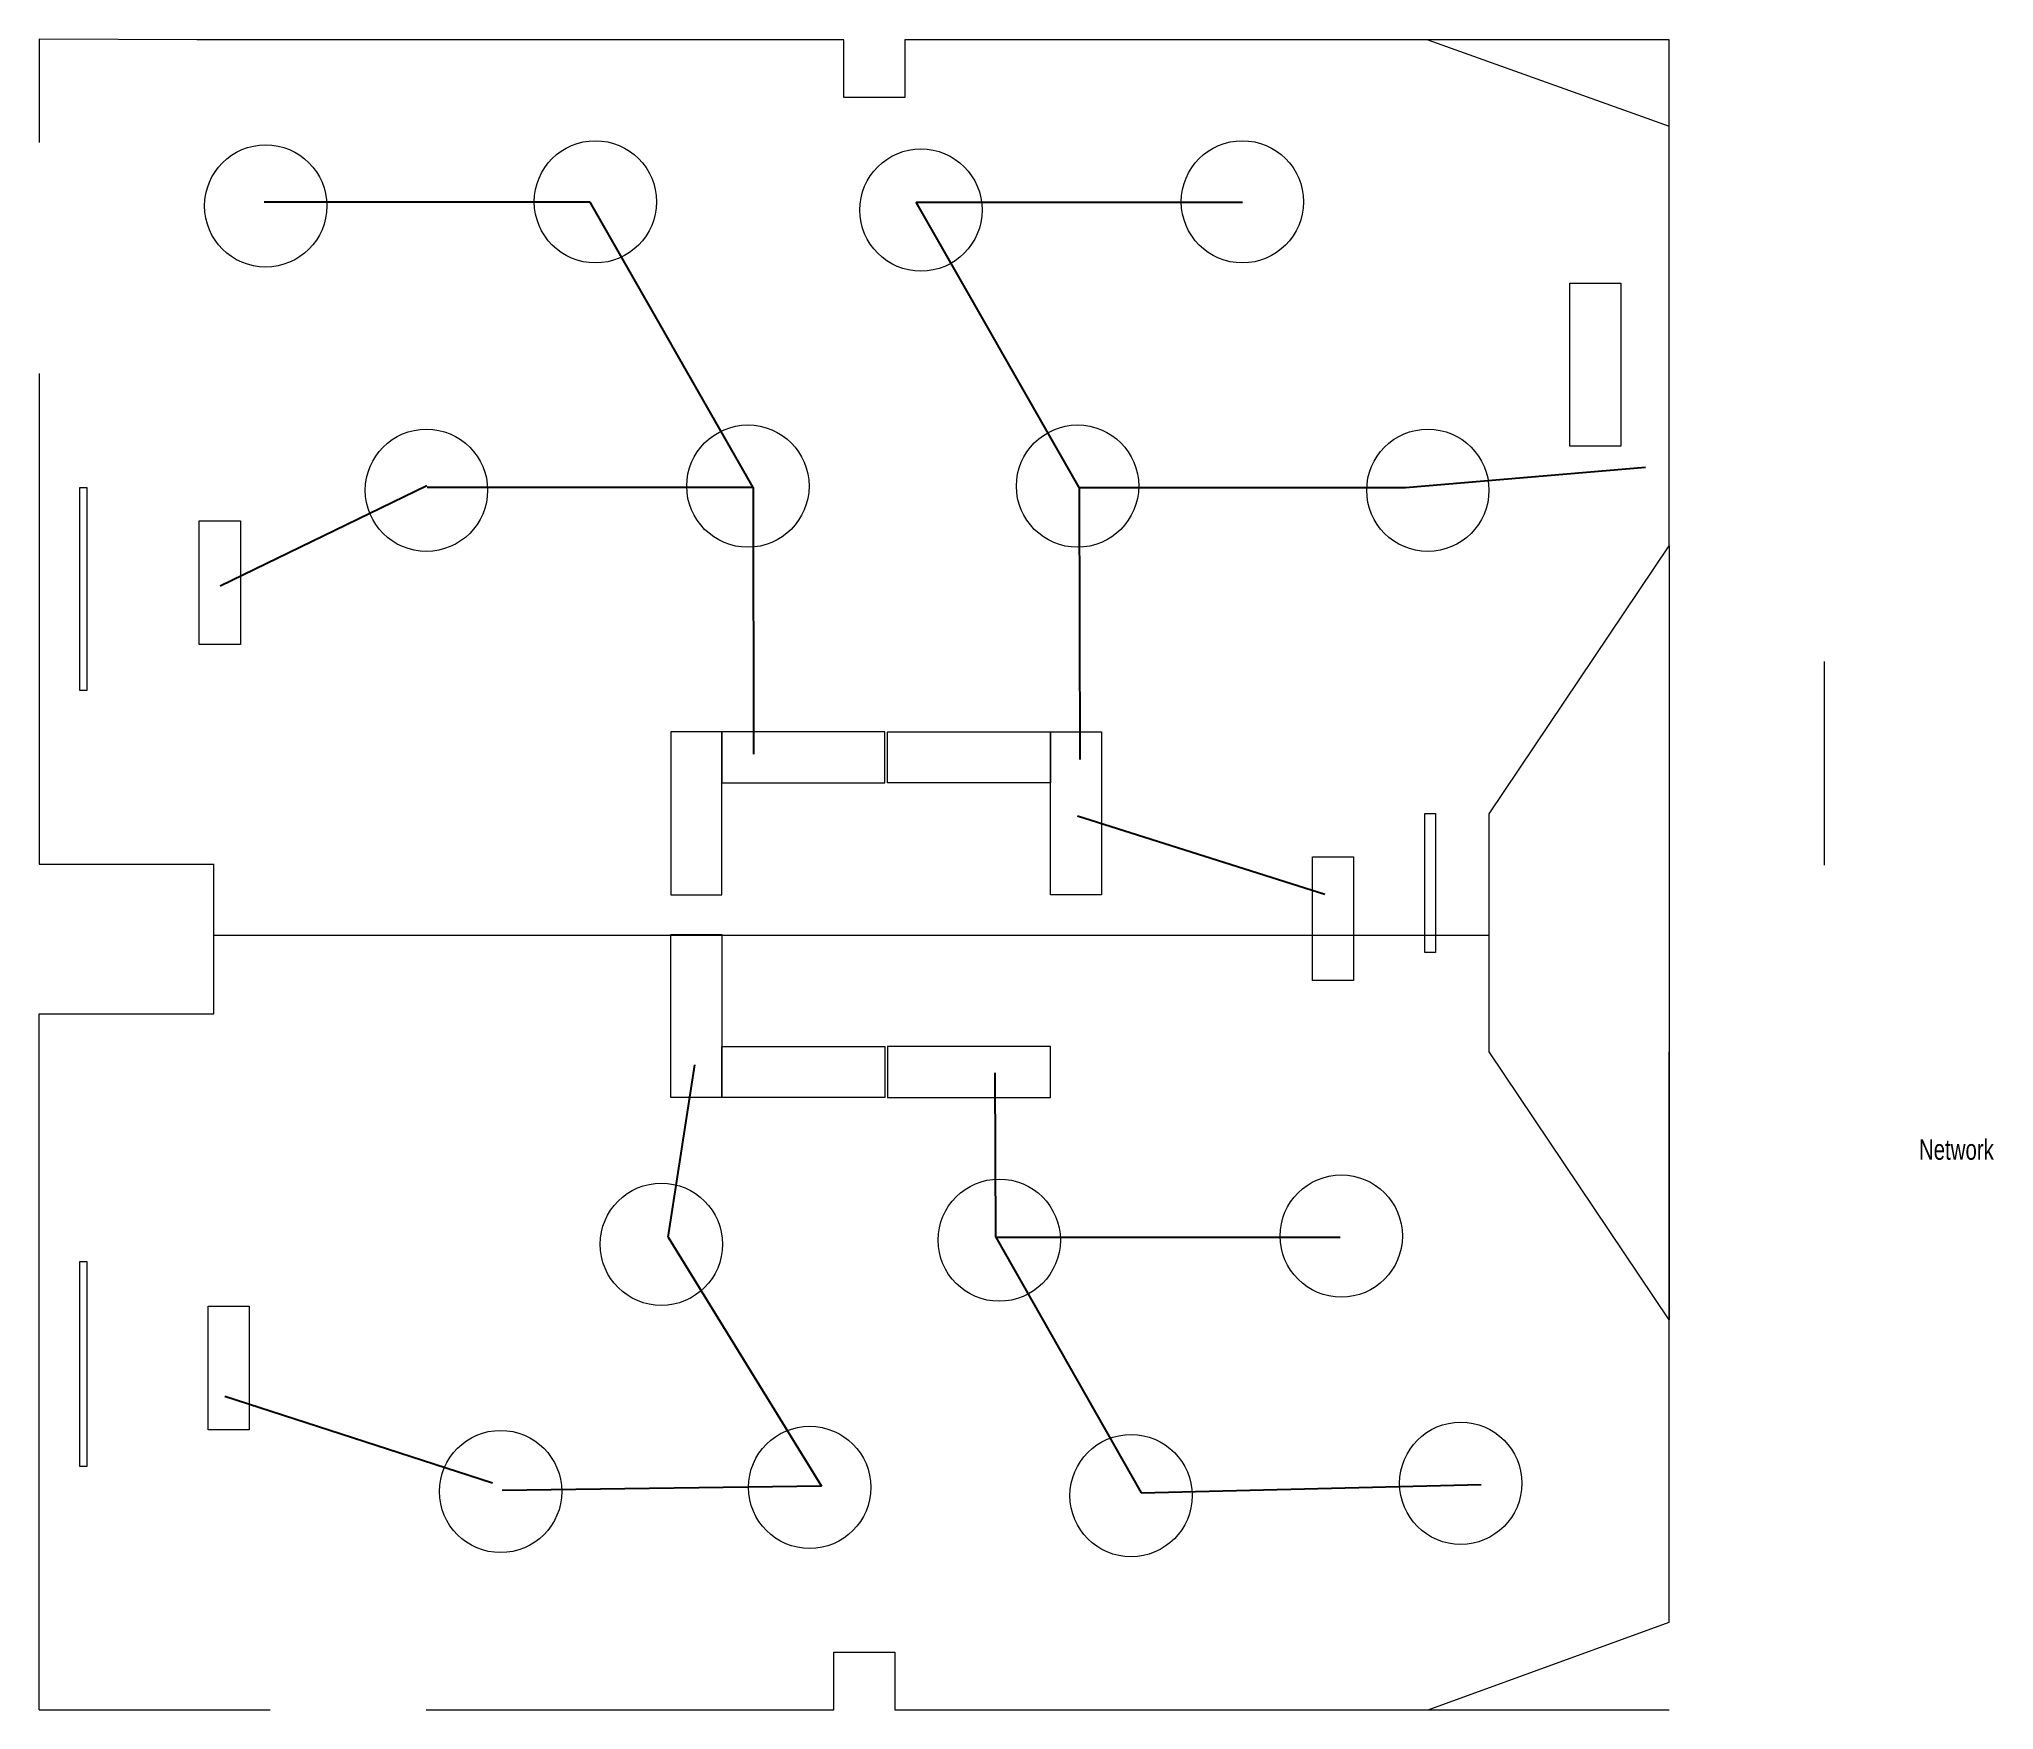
# Model space of a CAD drawing. Header units: feet. Extents: x 0 to 95.9, y 0 to 82.
import ezdxf

# ---------------------------------------------------------------- set-up
doc = ezdxf.new("R2010")
doc.units = ezdxf.units.FT
doc.layers.get('0').update_dxf_attribs({"linetype": 'CONTINUOUS', "lineweight": 0})
doc.layers.add('Network', color=3, linetype='CONTINUOUS')
doc.layers.add('Tables', color=6, linetype='CONTINUOUS', lineweight=0)
doc.styles.get("Standard").update_dxf_attribs({"font": 'txt', "width": 0.75})

msp = doc.modelspace()

# ---------------------------------------------------------------- linework, layer by layer
for p, q in [((7.741, 81.97), (0, 82)), ((0, 82), (0, 76.917)), ((39.491, 81.97), (7.741, 81.97)), ((39.491, 79.137), (39.491, 81.97)), ((68.158, 81.97), (42.491, 81.97)), ((42.491, 81.97), (42.491, 79.137)), ((79.991, 81.97), (68.158, 81.97)), ((68.158, 81.97), (79.991, 77.72)), ((79.991, 77.72), (79.991, 81.97)), ((42.491, 79.137), (39.491, 79.137)), ((79.991, 57.137), (79.991, 77.72)), ((0, 65.583), (0, 41.5)), ((71.158, 43.97), (79.991, 57.137)), ((79.991, 57.137), (79.991, 19.137)), ((87.616, 41.46), (87.616, 51.46)), ((71.158, 32.304), (71.158, 43.97)), ((0, 41.5), (8.583, 41.5)), ((8.583, 34.167), (8.583, 41.5)), ((0, 0), (0, 34.167)), ((0, 34.167), (8.583, 34.167)), ((79.991, 19.137), (71.158, 32.304)), ((79.991, 19.137), (79.991, 32.304)), ((79.991, 4.304), (79.991, 19.137)), ((68.167, 0), (79.991, 4.304)), ((39, 0), (39, 2.833)), ((39, 2.833), (42, 2.833)), ((42, 2.833), (42, 0)), ((0, 0), (11.333, 0)), ((19, 0), (39, 0)), ((42, 0), (68.167, 0)), ((68.167, 0), (80, 0))]:
    msp.add_line(p, q)
at = {"layer": 'Network'}
for p, q in [((27.048, 74), (11.048, 74)), ((35.048, 60), (27.048, 74)), ((51.048, 60), (43.048, 74)), ((43.048, 74), (59.048, 74)), ((67.048, 60), (78.837, 60.985)), ((35.048, 60), (19.048, 60)), ((35.048, 60), (35.053, 46.911)), ((51.048, 60), (67.048, 60)), ((51.048, 60), (51.081, 46.651)), ((30.863, 23.194), (32.186, 31.665)), ((46.948, 23.194), (46.911, 31.274)), ((30.863, 23.194), (38.397, 10.978)), ((46.948, 23.194), (63.848, 23.194)), ((46.948, 23.194), (54.075, 10.661)), ((38.397, 10.978), (22.719, 10.774)), ((54.075, 10.661), (70.77, 11.059))]:
    msp.add_line(p, q, dxfattribs=at)
at = {"layer": 'Network', "color": 4}
for p, q in [((19.025, 60.072), (8.884, 55.143)), ((50.961, 43.883), (63.094, 40.04)), ((22.245, 11.122), (9.122, 15.376))]:
    msp.add_line(p, q, dxfattribs=at)
at = {"layer": 'Tables'}
for p, q in [((75.123, 62.022), (75.123, 70.022)), ((75.123, 70.022), (77.623, 70.022)), ((77.623, 70.022), (77.623, 62.022)), ((77.623, 62.022), (75.123, 62.022)), ((2, 60), (2.349, 60)), ((2, 50.037), (2, 60)), ((2.349, 60), (2.349, 50.037)), ((7.863, 58.359), (9.885, 58.359)), ((7.863, 52.292), (7.863, 58.359)), ((9.885, 58.359), (9.885, 52.292)), ((9.885, 52.292), (7.863, 52.292)), ((2.349, 50.037), (2, 50.037)), ((33.503, 48), (31.003, 48)), ((31.003, 48), (31.003, 40)), ((41.503, 48), (33.503, 48)), ((33.503, 48), (33.503, 45.5)), ((33.503, 40), (33.503, 48)), ((41.503, 45.5), (41.503, 48)), ((41.634, 48), (49.634, 48)), ((41.634, 45.5), (41.634, 48)), ((49.634, 48), (49.634, 45.5)), ((49.634, 40), (49.634, 48)), ((49.634, 48), (52.134, 48)), ((52.134, 48), (52.134, 40)), ((33.503, 45.5), (41.503, 45.5)), ((49.634, 45.5), (41.634, 45.5)), ((68, 44), (68.521, 44)), ((68, 37.171), (68, 44)), ((68.521, 44), (68.521, 37.171)), ((62.487, 41.86), (64.51, 41.86)), ((62.487, 35.794), (62.487, 41.86)), ((64.51, 41.86), (64.51, 35.794)), ((31.003, 40), (33.503, 40)), ((52.134, 40), (49.634, 40)), ((8.583, 38.018), (71.158, 38.018)), ((31.003, 38.055), (33.503, 38.055)), ((31.003, 30.055), (31.003, 38.055)), ((33.503, 38.055), (33.503, 30.055)), ((68.521, 37.171), (68, 37.171)), ((64.51, 35.794), (62.487, 35.794)), ((33.503, 32.555), (41.503, 32.555)), ((33.503, 30.055), (33.503, 32.555)), ((41.503, 32.555), (41.503, 30.055)), ((49.634, 32.555), (41.634, 32.555)), ((41.634, 32.555), (41.634, 30.055)), ((49.634, 30.055), (49.634, 32.555)), ((33.503, 30.055), (31.003, 30.055)), ((41.503, 30.055), (33.503, 30.055)), ((41.634, 30.055), (49.634, 30.055)), ((2, 22), (2.349, 22)), ((2, 11.948), (2, 22)), ((2.349, 22), (2.349, 11.948)), ((8.291, 19.818), (10.313, 19.818)), ((8.291, 13.751), (8.291, 19.818)), ((10.313, 19.818), (10.313, 13.751)), ((10.313, 13.751), (8.291, 13.751)), ((2.349, 11.948), (2, 11.948))]:
    msp.add_line(p, q, dxfattribs=at)
for centre in [(11.122, 73.812), (27.3, 74.014), (59.05, 74.014), (43.276, 73.61), (19.009, 59.858), (34.783, 60.061), (50.961, 60.061), (68.15, 59.858), (47.118, 23.054), (63.903, 23.256), (30.536, 22.851), (22.649, 10.718), (37.816, 10.92), (53.589, 10.516), (69.767, 11.122)]:
    msp.add_circle(centre, 3, dxfattribs=at)

# ---------------------------------------------------------------- texts
at = {"layer": 'Network', "insert": (92.25, 28), "char_height": 1, "width": 100, "attachment_point": 1}
msp.add_mtext('Network', dxfattribs=at)

doc.saveas('drawing.dxf')
